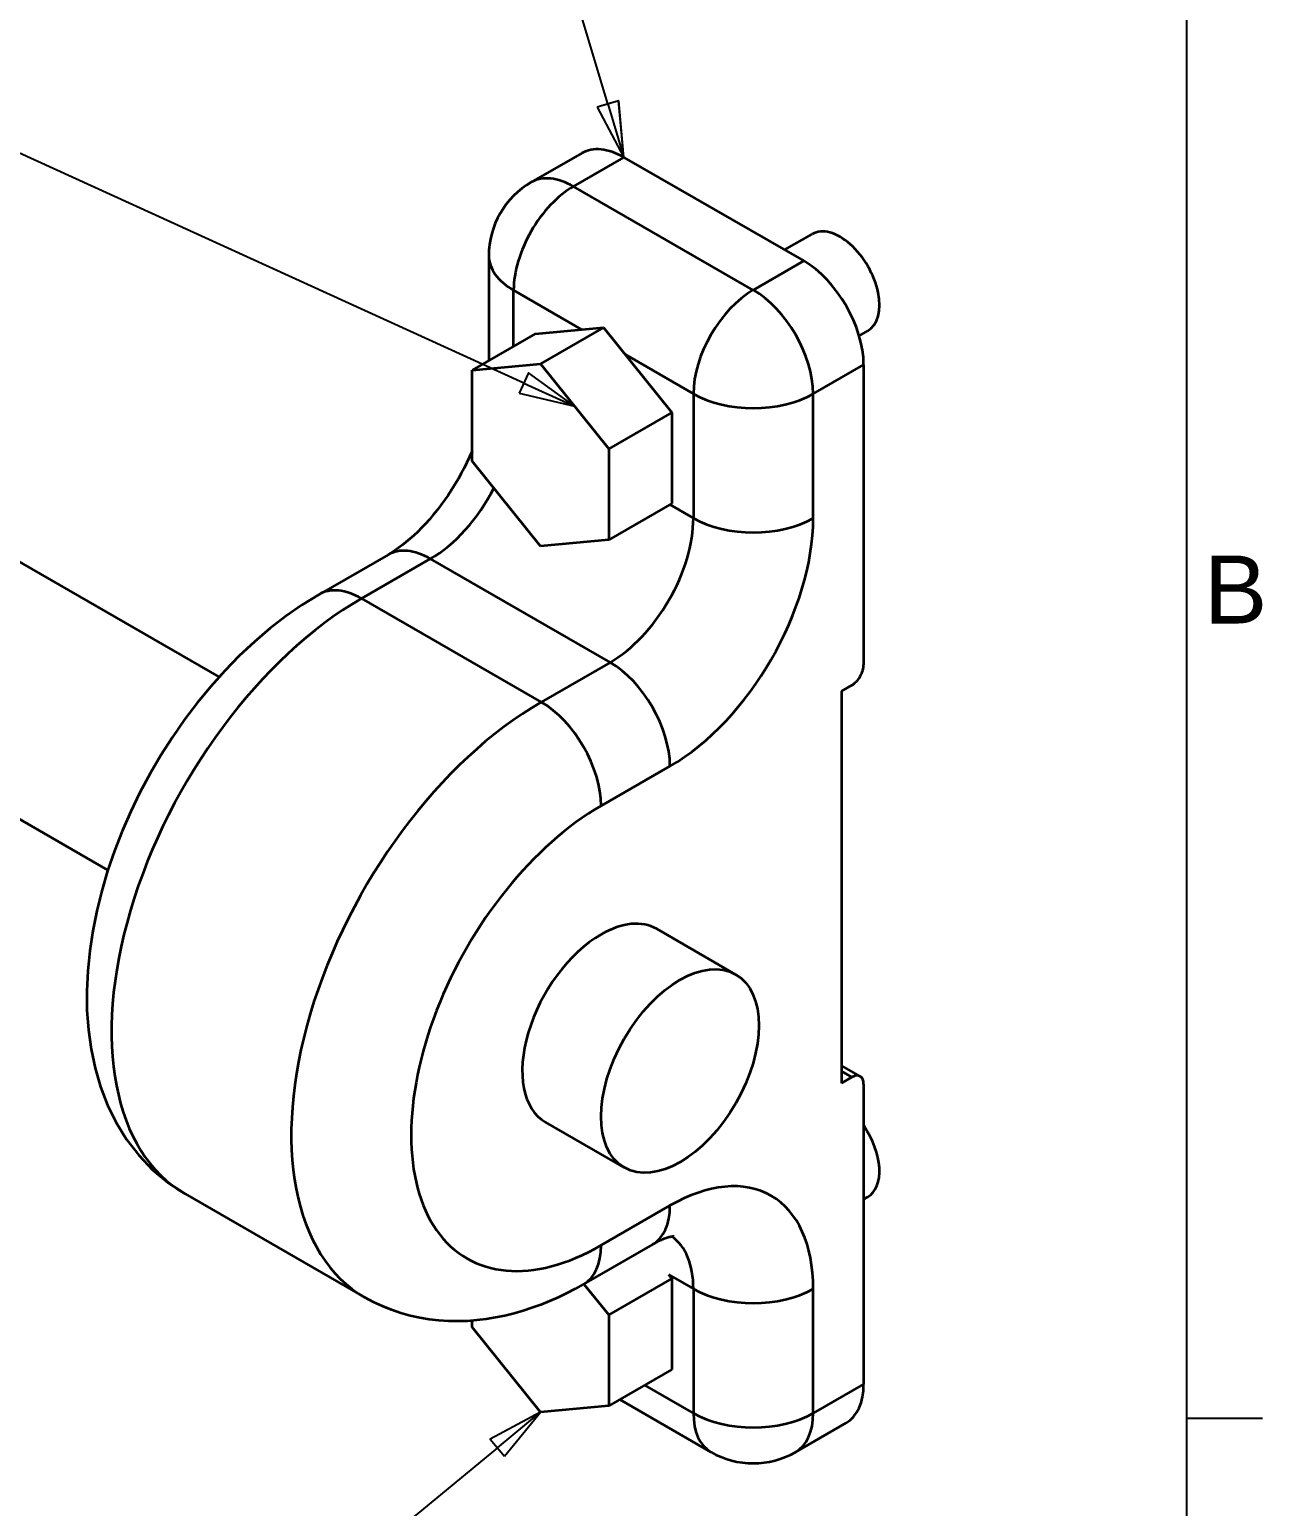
# Paper-space layout 'Intermittent Roller Sub Assy. of Washer' of a CAD drawing. Header units: millimetres. Extents: x -10 to 420, y -10 to 297.
# Drawn here: x 358.5 to 413.8, y 65.7 to 131.9 of the extents above; entities that cross this region are included whole.
import ezdxf

# ---------------------------------------------------------------- set-up
doc = ezdxf.new("R2010")
doc.units = ezdxf.units.MM
for name, color, linetype, lineweight in [('2dTransBorder', 7, 'Continuous', 35), ('Leader Lines', 5, 'Continuous', 25), ('Tangent Edges', 7, 'Continuous', 50), ('Visible Edges', 7, 'Continuous', 50)]:
    doc.layers.add(name, color=color, linetype=linetype, lineweight=lineweight)
doc.layers.add('Title', color=7, linetype='Continuous')
doc.styles.add('Current-ISO', font='ARIAL.TTF')
doc.styles.add('Text Style29', font='ARIAL.TTF')

# ---------------------------------------------------------------- blocks, each defined once
blk = doc.blocks.new('2dTransSymbol32')
at = {"color": 179}
blk.add_solid([(388.572, 133.025), (389.768, 130.774), (389.529, 133.312), (388.572, 133.025)], dxfattribs=at)
at = {"layer": 'Leader Lines', "color": 179, "linetype": 'Continuous', "lineweight": 25, "true_color": 0x262659}
for p, q in [((389.051, 133.169), (380.874, 160.444)), ((389.53, 133.312), (388.572, 133.025)), ((389.051, 133.169), (389.768, 130.774)), ((389.768, 130.774), (389.53, 133.312)), ((388.572, 133.025), (389.768, 130.774))]:
    blk.add_line(p, q, dxfattribs=at)
blk.add_lwpolyline([(388.572, 133.025), (389.768, 130.774), (389.529, 133.312), (388.572, 133.025)], dxfattribs=at)
blk.add_circle((380.016, 163.308), 3, dxfattribs=at)
at = {"layer": 'Leader Lines', "linetype": 'Continuous', "lineweight": 25, "insert": (379.239, 162.308), "char_height": 2, "attachment_point": 7, "style": 'Text Style29'}
blk.add_mtext('4', dxfattribs=at)
blk = doc.blocks.new('2dTransSymbol33')
at = {"color": 179}
blk.add_solid([(384.411, 72.536), (386.021, 74.512), (383.774, 73.307), (384.411, 72.536)], dxfattribs=at)
at = {"layer": 'Leader Lines', "color": 179, "linetype": 'Continuous', "lineweight": 25, "true_color": 0x262659}
for p, q in [((386.021, 74.512), (383.774, 73.307)), ((384.092, 72.921), (386.021, 74.512)), ((384.411, 72.536), (386.021, 74.512)), ((384.092, 72.921), (369.262, 60.687)), ((383.774, 73.307), (384.411, 72.536))]:
    blk.add_line(p, q, dxfattribs=at)
blk.add_lwpolyline([(384.411, 72.536), (386.021, 74.512), (383.774, 73.307), (384.411, 72.536)], dxfattribs=at)
blk.add_circle((366.949, 58.779), 3, dxfattribs=at)
at = {"layer": 'Leader Lines', "linetype": 'Continuous', "lineweight": 25, "insert": (366.173, 57.775), "char_height": 2, "attachment_point": 7, "style": 'Text Style29'}
blk.add_mtext('2', dxfattribs=at)
blk = doc.blocks.new('2dTransSymbol34')
at = {"color": 179}
blk.add_solid([(385.069, 120.199), (387.552, 119.618), (385.484, 121.109), (385.069, 120.199)], dxfattribs=at)
at = {"layer": 'Leader Lines', "color": 179, "linetype": 'Continuous', "lineweight": 25, "true_color": 0x262659}
for p, q in [((385.277, 120.654), (360.686, 131.854)), ((385.484, 121.109), (385.069, 120.199)), ((385.277, 120.654), (387.552, 119.618)), ((387.552, 119.618), (385.484, 121.109)), ((385.069, 120.199), (387.552, 119.618))]:
    blk.add_line(p, q, dxfattribs=at)
blk.add_lwpolyline([(385.069, 120.199), (387.552, 119.618), (385.484, 121.109), (385.069, 120.199)], dxfattribs=at)
blk.add_circle((357.967, 133.092), 3, dxfattribs=at)
at = {"layer": 'Leader Lines', "color": 18, "linetype": 'Continuous', "lineweight": 25, "true_color": 0x000000, "insert": (357.19, 132.089), "char_height": 2, "attachment_point": 7, "style": 'Text Style29'}
blk.add_mtext('2', dxfattribs=at)
blk = doc.blocks.new('Default Border')
at = {"layer": '2dTransBorder', "color": 179, "linetype": 'Continuous', "lineweight": 25, "true_color": 0x262659}
for points in [[(5, 5), (5, 292), (415, 292), (415, 5), (5, 5)], [(415, 74.25), (418.4, 74.25)]]:
    blk.add_lwpolyline(points, dxfattribs=at)
at = {"layer": '2dTransBorder', "color": 179, "lineweight": 211, "insert": (415.775, 109.875), "char_height": 3.048, "attachment_point": 7, "style": 'Current-ISO'}
blk.add_mtext('B', dxfattribs=at)
blk = doc.blocks.new('Title')
at = {"layer": '2dTransBorder'}
blk.add_blockref('Default Border', (-5, -5), dxfattribs=at)

psp = doc.layouts.new('Intermittent Roller Sub Assy. of Washer')

# ---------------------------------------------------------------- linework, layer by layer
at = {"layer": 'Tangent Edges', "color": 179, "linetype": 'Continuous', "lineweight": 35, "true_color": 0x262659}
for p, q in [((383.262, 126.35), (380.999, 125.047)), ((379.096, 121.754), (379.096, 117.06)), ((374.576, 108.349), (371.489, 106.571)), ((395.376, 102.5), (394.916, 102.236)), ((394.916, 85.44), (395.75, 84.96)), ((394.916, 84.658), (395.376, 84.923)), ((395.906, 84.615), (395.906, 71.167)), ((365.475, 79.691), (373.536, 75.049)), ((386.43, 77.418), (383.342, 75.64)), ((384.974, 70.471), (389.06, 68.118)), ((395.116, 69.421), (392.853, 68.118))]:
    psp.add_line(p, q, dxfattribs=at).dxf.unprotected_set("ltscale", 0)
at = {"layer": 'Tangent Edges', "color": 179, "linetype": 'Continuous', "lineweight": 35, "true_color": 0x1a1a3e}
for p, q in [((382.896, 124.86), (385.158, 126.164)), ((390.957, 120.218), (382.896, 124.86)), ((393.219, 121.521), (390.957, 120.218)), ((380.209, 117.701), (380.209, 120.206)), ((380.209, 120.206), (383.259, 118.45)), ((385.219, 117.321), (388.27, 115.564)), ((393.644, 115.564), (395.906, 116.867)), ((388.27, 115.564), (388.27, 109.991)), ((393.644, 109.991), (393.644, 115.564)), ((387.218, 110.597), (388.27, 109.991)), ((373.385, 106.385), (376.473, 108.163)), ((376.473, 108.163), (384.534, 103.521)), ((373.385, 106.385), (381.446, 101.743)), ((384.534, 103.521), (381.446, 101.743)), ((384.133, 97.089), (387.221, 98.867)), ((394.916, 85.188), (395.376, 84.923)), ((387.221, 79.164), (384.133, 77.386)), ((387.158, 76.077), (388.27, 75.437)), ((388.27, 75.437), (388.27, 69.864)), ((393.644, 69.864), (393.644, 75.437)), ((388.27, 69.864), (386.094, 71.116)), ((395.906, 71.167), (393.644, 69.864))]:
    psp.add_line(p, q, dxfattribs=at).dxf.unprotected_set("ltscale", 0)
at = {"layer": 'Tangent Edges', "color": 179, "linetype": 'Continuous', "lineweight": 35, "true_color": 0x262659}
for points in [[(378.349, 112.995), (378.236, 112.741), (378.117, 112.487), (377.99, 112.235), (377.857, 111.984), (377.718, 111.737), (377.573, 111.493), (377.422, 111.253), (377.267, 111.018), (377.107, 110.788), (376.943, 110.564), (376.775, 110.347), (376.605, 110.137), (376.432, 109.935), (376.257, 109.741), (376.082, 109.556), (375.906, 109.38), (375.73, 109.214), (375.555, 109.058), (375.382, 108.913), (375.212, 108.778), (375.046, 108.654), (374.884, 108.541), (374.727, 108.439), (374.576, 108.349)], [(371.489, 106.571), (370.732, 106.106), (369.995, 105.595), (369.278, 105.041), (368.582, 104.447), (367.908, 103.815), (367.257, 103.148), (366.63, 102.448), (366.028, 101.717), (365.454, 100.958), (364.908, 100.173), (364.391, 99.365), (363.907, 98.537), (363.454, 97.691), (363.037, 96.83), (362.655, 95.956), (362.31, 95.072), (362.004, 94.18), (361.739, 93.283), (361.515, 92.384), (361.334, 91.484), (361.198, 90.585), (361.108, 89.689), (361.067, 88.798), (361.077, 87.915), (361.14, 87.04), (361.26, 86.175), (361.44, 85.324), (361.685, 84.489), (361.999, 83.674), (362.386, 82.886), (362.851, 82.133), (363.395, 81.425), (364.019, 80.773), (364.715, 80.191), (365.475, 79.691)], [(387.402, 77.781), (387.4, 77.781), (387.395, 77.781), (387.386, 77.781), (387.373, 77.78), (387.357, 77.779), (387.338, 77.777), (387.314, 77.773), (387.287, 77.769), (387.257, 77.763), (387.223, 77.756), (387.185, 77.746), (387.144, 77.735), (387.1, 77.722), (387.053, 77.707), (387.002, 77.689), (386.949, 77.67), (386.892, 77.647), (386.834, 77.622), (386.772, 77.595), (386.708, 77.565), (386.642, 77.533), (386.573, 77.497), (386.503, 77.459), (386.43, 77.418)], [(383.342, 75.64), (382.969, 75.432), (382.59, 75.235), (382.207, 75.051), (381.82, 74.88), (381.428, 74.721), (381.032, 74.576), (380.631, 74.445), (380.226, 74.329), (379.816, 74.228), (379.403, 74.143), (378.985, 74.075), (378.564, 74.024), (378.14, 73.992), (377.714, 73.979), (377.285, 73.986), (376.856, 74.014), (376.426, 74.064), (375.998, 74.135), (375.572, 74.23), (375.15, 74.347), (374.734, 74.488), (374.325, 74.653), (373.925, 74.84), (373.536, 75.049)]]:
    psp.add_lwpolyline(points, dxfattribs=at).dxf.unprotected_set("ltscale", 0)
for centre, start, end in [((382.896, 121.754), 119.93599, 180), ((390.957, 71.411), 240.06401, 299.93599)]:
    psp.add_arc(centre, 3.8, start, end, dxfattribs=at).dxf.unprotected_set("ltscale", 0)
for centre, major_axis, start_param, end_param in [((385.158, 123.057), (-1.896, 3.293), 5.499721, 6.283185), ((393.219, 118.415), (-1.896, 3.293), 3.928925, 5.499721), ((395.376, 84.31), (0.374, 0.65), 5.495853, 7.06665), ((393.219, 72.714), (1.896, -3.293), 0, 0.787332)]:
    psp.add_ellipse(centre, major_axis=major_axis, ratio=0.578093, start_param=start_param, end_param=end_param, dxfattribs=at).dxf.unprotected_set("ltscale", 0)
at = {"layer": 'Tangent Edges', "color": 179, "linetype": 'Continuous', "lineweight": 35, "true_color": 0x1a1a3e}
for centre, major_axis, ratio, start_param, end_param in [((382.896, 121.754), (-1.896, 3.293), 0.578093, 5.499721, 6.283185), ((382.896, 121.754), (1.896, 3.293), 0.578093, 0.783464, 2.354261), ((382.896, 121.754), (-3.8, 0), 0.575862, 0, 0.785398), ((390.957, 117.112), (-1.896, -3.293), 0.578093, 3.925057, 5.495853), ((390.957, 117.112), (-1.896, 3.293), 0.578093, 3.928925, 5.499721), ((390.957, 117.112), (3.8, 0), 0.575862, 3.926991, 5.497787), ((376.473, 112.482), (2.637, 4.578), 0.578093, 3.925057, 4.792891), ((384.534, 107.84), (-2.637, -4.578), 0.578093, 0.783464, 2.354261), ((387.221, 106.293), (4.533, 7.871), 0.578093, 3.925057, 5.495853), ((390.957, 111.539), (-3.8, 0), 0.575862, 0.785398, 2.356194), ((376.473, 105.056), (-1.896, 3.293), 0.578093, 5.499721, 6.283185), ((373.385, 103.278), (-1.896, 3.293), 0.578093, 5.499721, 6.283185), ((373.385, 93.427), (-7.91, -13.735), 0.578093, 3.925057, 6.283185), ((384.534, 100.414), (-1.896, 3.293), 0.578093, 3.928925, 5.499721), ((381.446, 88.785), (-7.91, -13.735), 0.578093, 3.925057, 6.283185), ((381.446, 98.636), (-1.896, 3.293), 0.578093, 3.928925, 5.499721), ((384.133, 87.237), (-6.013, -10.442), 0.578093, 3.925057, 7.06665), ((387.221, 71.738), (4.533, 7.871), 0.578093, 5.495853, 7.06665), ((384.534, 80.711), (1.896, -3.293), 0.578093, 0, 0.787332), ((384.534, 73.285), (2.637, 4.578), 0.578093, 5.495853, 6.228288), ((381.446, 78.933), (1.896, -3.293), 0.578093, 0, 0.787332), ((390.957, 76.984), (3.8, 0), 0.575862, 3.926991, 5.497787), ((390.957, 71.411), (-1.896, -3.293), 0.578093, 5.495853, 6.283185), ((390.957, 71.411), (-3.8, 0), 0.575862, 0.785398, 2.356194), ((390.957, 71.411), (1.896, -3.293), 0.578093, 0, 0.787332)]:
    psp.add_ellipse(centre, major_axis=major_axis, ratio=ratio, start_param=start_param, end_param=end_param, dxfattribs=at).dxf.unprotected_set("ltscale", 0)
at = {"layer": 'Visible Edges', "color": 179, "linetype": 'Continuous', "lineweight": 35, "true_color": 0x262659}
for p, q in [((385.158, 126.164), (393.219, 121.521)), ((392.363, 122.015), (393.598, 122.726)), ((367.003, 102.872), (336.777, 120.277)), ((381.177, 118.259), (384.239, 118.539)), ((384.239, 118.539), (381.411, 116.911)), ((384.239, 118.539), (387.301, 114.732)), ((381.177, 118.259), (378.349, 116.63)), ((395.703, 118.169), (396.093, 118.393)), ((378.349, 116.63), (381.411, 116.911)), ((378.349, 112.542), (378.349, 116.63)), ((381.411, 116.911), (384.473, 113.104)), ((395.906, 116.867), (395.906, 103.419)), ((387.301, 114.732), (384.473, 113.104)), ((387.301, 114.732), (387.301, 110.645)), ((384.473, 113.104), (384.473, 109.016)), ((381.411, 108.735), (378.349, 112.542)), ((362.013, 94.206), (331.787, 111.612)), ((387.301, 110.645), (384.473, 109.016)), ((384.473, 109.016), (381.411, 108.735)), ((394.916, 102.236), (394.916, 84.658)), ((390.164, 89.534), (386.628, 91.57)), ((385.173, 80.868), (381.638, 82.904)), ((395.906, 79.452), (396.093, 79.56)), ((383.362, 75.651), (384.473, 74.27)), ((387.301, 75.899), (384.473, 74.27)), ((387.158, 76.077), (387.301, 75.899)), ((387.301, 75.899), (387.301, 71.811)), ((384.473, 74.27), (384.473, 70.182)), ((378.349, 73.709), (378.349, 74.005)), ((381.411, 69.902), (378.349, 73.709)), ((387.301, 71.811), (384.473, 70.182)), ((384.473, 70.182), (381.411, 69.902))]:
    psp.add_line(p, q, dxfattribs=at).dxf.unprotected_set("ltscale", 0)
for centre, major_axis, start_param, end_param in [((394.846, 120.56), (1.248, -2.166), 0, 3.141593), ((395.376, 103.113), (-0.374, -0.65), 0.783464, 2.354261), ((384.133, 87.237), (2.495, 4.333), 0, 0.783464), ((384.133, 87.237), (-2.495, -4.333), 3.925057, 6.283185), ((394.846, 81.726), (1.248, -2.166), 0, 1.714627)]:
    psp.add_ellipse(centre, major_axis=major_axis, ratio=0.578093, start_param=start_param, end_param=end_param, dxfattribs=at).dxf.unprotected_set("ltscale", 0)
psp.add_ellipse((387.669, 85.201), major_axis=(-2.495, -4.333), ratio=0.578093, dxfattribs=at).dxf.unprotected_set("ltscale", 0)

# ---------------------------------------------------------------- block references
at = {"layer": 'Leader Lines'}
for name in ['2dTransSymbol32', '2dTransSymbol34', '2dTransSymbol33']:
    psp.add_blockref(name, (-4.61, -4.61), dxfattribs=at)
at = {"layer": 'Title'}
psp.add_blockref('Title', (0.39, 0.39), dxfattribs=at)

doc.saveas('drawing.dxf')
